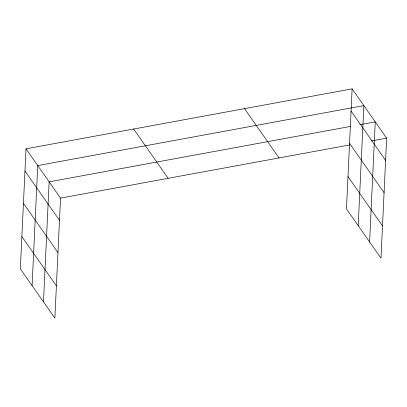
<?xml version="1.0" encoding="UTF-8"?>
<svg xmlns="http://www.w3.org/2000/svg" width="407" height="407" viewBox="0 0 407 407"><rect width="100%" height="100%" fill="white"/><g stroke="black" fill="none" stroke-linecap="round" stroke-linejoin="round"><path stroke-width="0.61" d="M26.012 148.814L20.35 268.859L54.874 318.147L60.536 198.102L26.012 148.814L352.126 88.853L386.65 138.141L380.988 258.186L346.464 208.898L352.126 88.853M32.087 285.617L37.749 165.573L363.863 105.611L358.206 225.651M43.483 301.882L49.14 181.837L350.519 126.424M369.597 241.916L375.259 121.876L359.793 124.72M60.536 198.102L349.542 144.963M371.189 140.985L386.65 138.141M351.078 111.08L385.602 160.368M349.557 143.361L384.081 192.648M347.99 176.618L382.509 225.905M244.51 108.644L279.034 157.931M133.628 129.029L168.152 178.317M24.964 171.042L59.488 220.329M23.438 203.322L57.962 252.61M21.871 236.579L56.395 285.867"/></g></svg>
